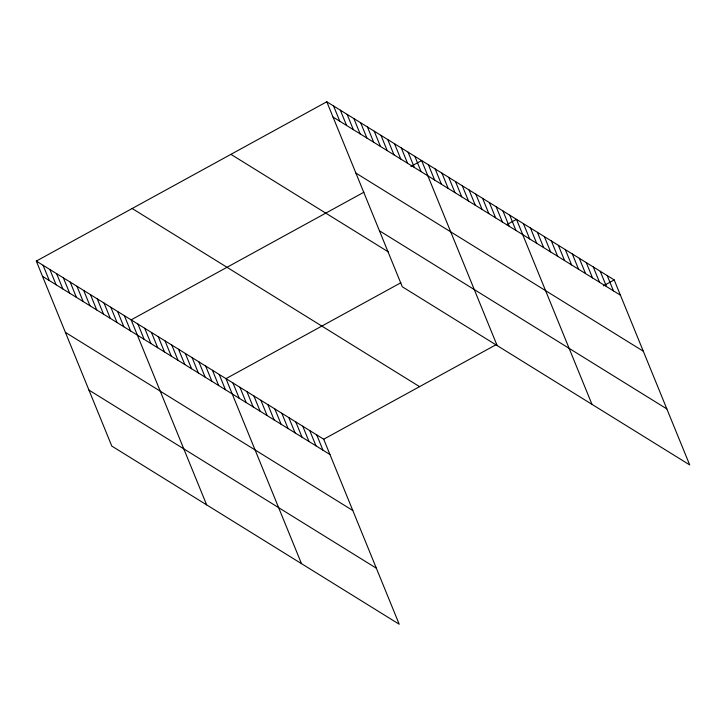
<?xml version="1.0" encoding="UTF-8"?>
<svg xmlns="http://www.w3.org/2000/svg" width="726" height="726" viewBox="0 0 726 726"><rect width="100%" height="100%" fill="white"/><g stroke="black" fill="none" stroke-linecap="round" stroke-linejoin="round"><path stroke-width="1.09" d="M36.3 261.079L323.705 439.221L399.209 624.224L111.804 446.082L36.3 261.079L326.791 101.776L614.196 279.918L689.7 464.921L402.295 286.779L326.791 101.776M363.926 192.209L131.143 319.867L206.647 504.869M410.88 166.463L421.634 160.564L497.138 345.567M400.87 282.75L225.986 378.645L301.49 563.657M506.703 224.715L516.485 219.352L591.98 404.355M323.705 439.221L496.702 344.351M603.442 285.817L614.196 279.918M333.034 117.058L620.44 295.201M355.885 173.069L643.29 351.212M379.435 230.777L666.84 408.92M230.932 154.348L388.437 251.976M132.159 208.507L419.574 386.649M42.535 276.361L329.949 454.503M65.394 332.372L352.8 510.514M88.944 390.071L376.349 568.213M607.217 275.59L613.461 290.881M600.239 271.261L606.482 286.552M593.26 266.941L599.495 282.223M586.281 262.612L592.516 277.895M579.303 258.284L585.537 273.575M572.324 253.964L578.558 269.246M565.345 249.635L571.58 264.917M558.358 245.306L564.601 260.598M551.379 240.978L557.622 256.269M544.4 236.658L550.644 251.94M537.422 232.329L543.656 247.611M530.443 228L536.677 243.292M523.464 223.672L529.699 238.963M509.706 215.15L515.941 230.432M502.937 210.948L509.171 226.24M496.157 206.756L502.392 222.038M489.388 202.554L495.622 217.836M482.608 198.352L488.843 213.644M475.839 194.16L482.073 209.442M469.06 189.958L475.294 205.24M462.29 185.756L468.524 201.048M455.511 181.554L461.745 196.846M448.732 177.362L454.975 192.644M441.962 173.16L448.196 188.442M435.183 168.958L441.426 184.25M428.413 164.766L434.647 180.048M414.864 156.362L421.098 171.654M408.085 152.17L414.328 167.452M401.315 147.968L407.549 163.25M394.536 143.766L400.779 159.048M387.766 139.564L394 154.856M380.987 135.372L387.23 150.654M374.217 131.17L380.451 146.452M367.438 126.968L373.681 142.26M360.668 122.776L366.902 138.058M353.889 118.574L360.132 133.856M347.119 114.372L353.353 129.664M340.34 110.171L346.583 125.462M333.57 105.978L339.804 121.26M316.727 434.892L322.961 450.174M309.748 430.563L315.982 445.855M302.769 426.235L309.004 441.526M295.791 421.915L302.025 437.197M288.812 417.586L295.046 432.868M281.824 413.257L288.068 428.549M274.845 408.938L281.089 424.22M267.867 404.609L274.11 419.891M260.888 400.28L267.123 415.562M253.909 395.951L260.144 411.243M246.931 391.632L253.165 406.914M239.952 387.303L246.187 402.585M232.964 382.974L239.208 398.265M219.216 374.453L225.45 389.735M212.437 370.251L218.68 385.533M205.667 366.049L211.901 381.341M198.888 361.857L205.131 377.139M192.118 357.655L198.352 372.937M185.339 353.453L191.582 368.744M178.569 349.26L184.803 364.543M171.79 345.059L178.033 360.341M165.02 340.857L171.254 356.139M158.241 336.655L164.484 351.947M151.471 332.463L157.705 347.745M144.692 328.261L150.935 343.543M137.922 324.059L144.156 339.351M124.373 315.665L130.607 330.947M117.594 311.463L123.837 326.754M110.824 307.261L117.058 322.553M104.045 303.069L110.288 318.351M97.275 298.867L103.509 314.149M90.496 294.665L96.73 309.957M83.726 290.473L89.96 305.755M76.947 286.271L83.181 301.553M70.177 282.069L76.412 297.361M63.398 277.876L69.632 293.159M56.628 273.675L62.863 288.957M49.849 269.473L56.083 284.764M43.079 265.271L49.314 280.563"/></g></svg>
